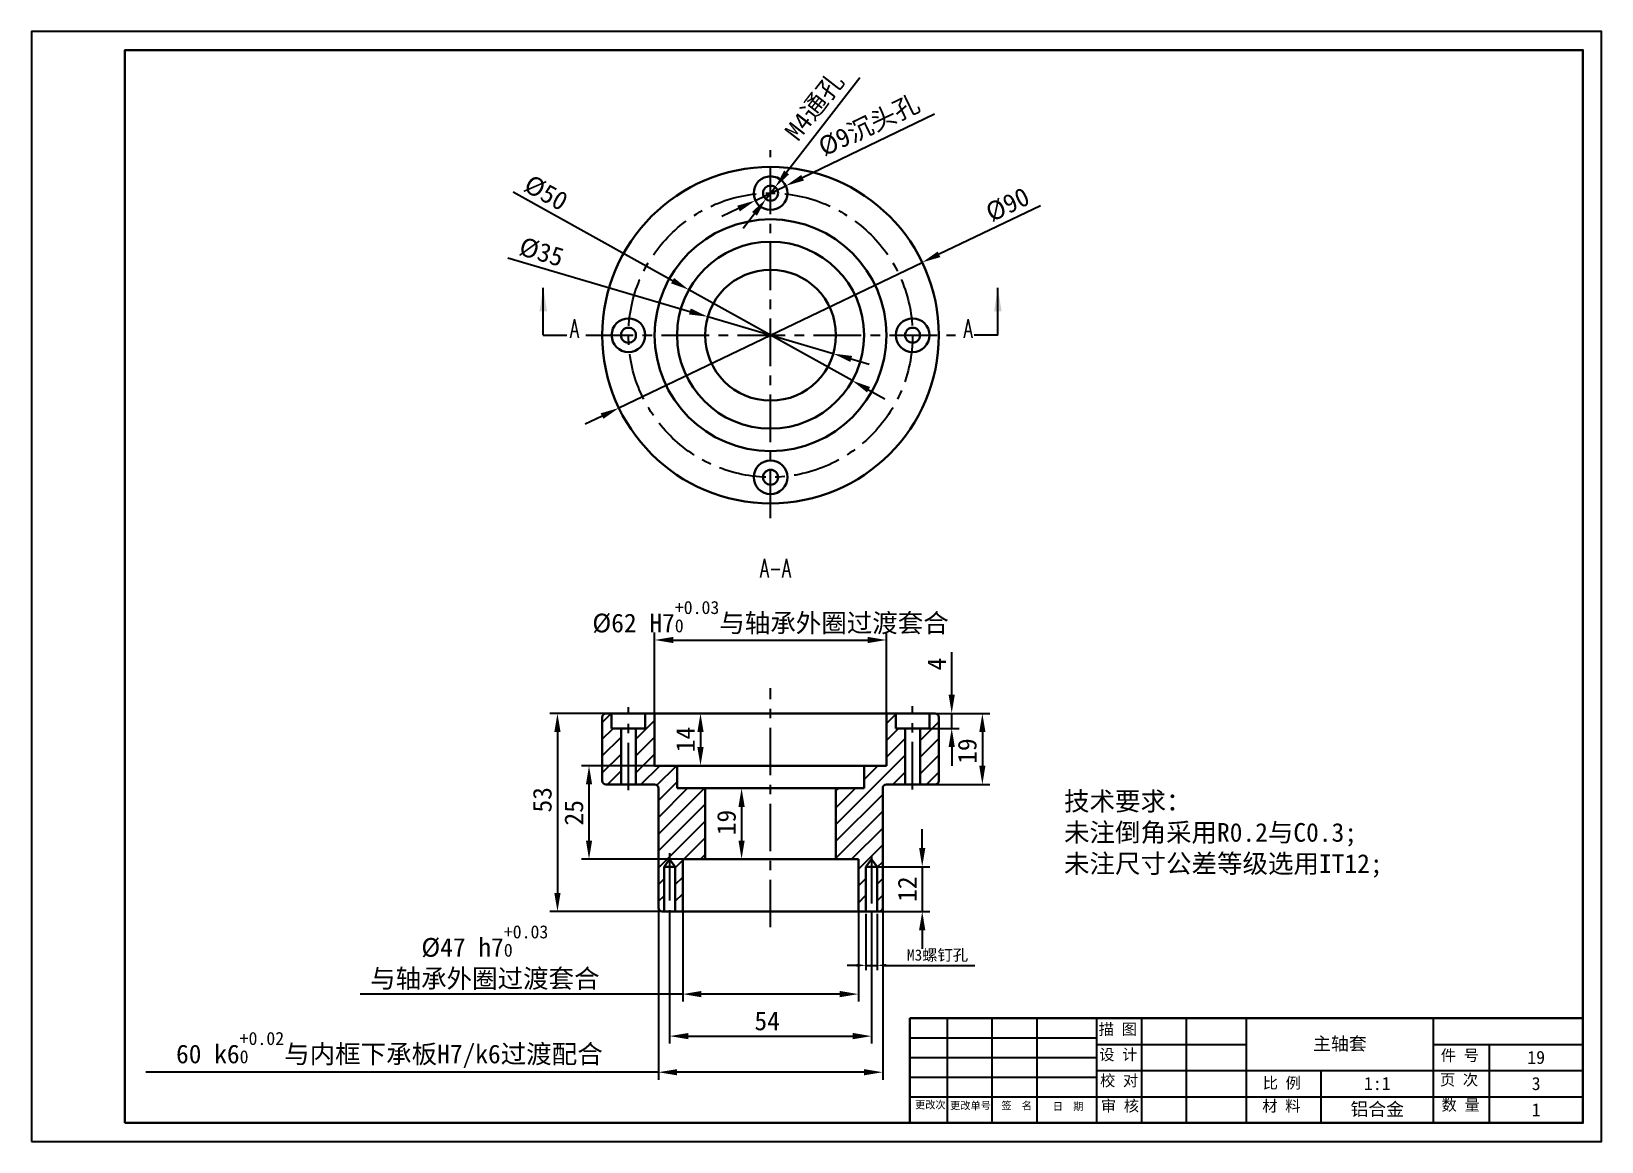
# Model space of a CAD drawing. Header units: millimetres. Extents: x -473 to 6267, y 319 to 3284.
# Drawn here: x 2120.5 to 2540.5, y 2310.1 to 2607.1 of the extents above; entities that cross this region are included whole.
import ezdxf

# ---------------------------------------------------------------- set-up
doc = ezdxf.new("R2010")
doc.units = ezdxf.units.MM
doc.linetypes.add('CENTERX2', pattern=[20.32, 12.7, -2.54, 2.54, -2.54])
for name, color, linetype in [('10', 7, 'Continuous'), ('SLD-0', 7, 'Continuous'), ('轮廓实线层', 170, 'Continuous')]:
    doc.layers.add(name, color=color, linetype=linetype)
for name, color, linetype, lineweight in [('3mm', 7, 'Continuous', 30), ('中心线层', 1, 'CENTERX2', 25), ('标题栏', 7, 'Continuous', 25)]:
    doc.layers.add(name, color=color, linetype=linetype, lineweight=lineweight)
doc.styles.add('SLDTEXTSTYLE3', font='TXT', dxfattribs={"width": 0.62, "bigfont": 'bigfont'})
doc.dimstyles.new('a3', dxfattribs={"dimtxt": 5, "dimasz": 5, "dimexe": 2, "dimexo": 0, "dimgap": 1.524, "dimtad": 1, "dimdec": 1, "dimzin": 0, "dimtxsty": 'Standard', "dimcen": 2.5, "dimazin": 0, "dimtp": 0.21, "dimtfac": 1, "dimtdec": 1, "dimtmove": 0, "dimatfit": 3, "dimfxl": 1, "dimtzin": 0, "dimarcsym": 0})
doc.dimstyles.new('a4', dxfattribs={"dimtxt": 3, "dimasz": 2.5, "dimexe": 1.25, "dimexo": 0.625, "dimtad": 1, "dimtxsty": 'Standard', "dimcen": 2.5, "dimadec": 0, "dimazin": 0, "dimtfac": 1, "dimtmove": 0, "dimatfit": 3, "dimfxl": 1, "dimarcsym": 0})
pattern_1 = [(45, (5429.2238, 3822.59), (-2.245064, 2.245064), [])]

# ---------------------------------------------------------------- blocks, each defined once
blk = doc.blocks.new('*D189')
at = {"layer": 'Defpoints', "color": 0, "transparency": 16777216}
for p in [(2349.24, 2444.29), (2287.24, 2419.49), (2349.24, 2419.49)]:
    blk.add_point(p, dxfattribs=at)
at = {"layer": '轮廓实线层', "color": 0, "lineweight": -2, "transparency": 16777216}
for p, q in [((2287.24, 2419.49), (2287.24, 2446.29)), ((2349.24, 2419.49), (2349.24, 2446.29)), ((2292.24, 2444.29), (2344.24, 2444.29))]:
    blk.add_line(p, q, dxfattribs=at)
at = {"layer": '轮廓实线层', "color": 0, "transparency": 16777216}
for points in [[(2292.24, 2445.12), (2292.24, 2443.46), (2287.24, 2444.29)], [(2344.24, 2445.12), (2344.24, 2443.46), (2349.24, 2444.29)]]:
    blk.add_solid(points, dxfattribs=at)
at = {"layer": '轮廓实线层', "color": 0, "lineweight": -3, "transparency": 16777216, "insert": (2318.24, 2450.27), "char_height": 5, "width": 125.2999, "attachment_point": 5}
blk.add_mtext('%%C62 H7{\\H0.7x;\\S+0.03^ 0;\\fSimSun|b0|i0|c134|p54;\\H1.42857x;与轴承外圈过渡套合}', dxfattribs=at)
blk = doc.blocks.new('*D190')
at = {"layer": 'Defpoints', "color": 0, "transparency": 16777216}
for p in [(2294.74, 2378.65), (2341.74, 2378.65), (2341.74, 2349.56)]:
    blk.add_point(p, dxfattribs=at)
at = {"layer": '轮廓实线层', "color": 0, "lineweight": -2, "transparency": 16777216}
for p, q in [((2294.74, 2378.65), (2294.74, 2347.56)), ((2341.74, 2378.65), (2341.74, 2347.56)), ((2294.74, 2349.56), (2208.47, 2349.56)), ((2336.74, 2349.56), (2299.74, 2349.56))]:
    blk.add_line(p, q, dxfattribs=at)
at = {"layer": '轮廓实线层', "color": 0, "transparency": 16777216}
for points in [[(2299.74, 2350.4), (2299.74, 2348.73), (2294.74, 2349.56)], [(2336.74, 2350.4), (2336.74, 2348.73), (2341.74, 2349.56)]]:
    blk.add_solid(points, dxfattribs=at)
at = {"layer": '轮廓实线层', "color": 0, "lineweight": -3, "transparency": 16777216, "insert": (2241.81, 2359.33), "char_height": 5, "width": 80.262, "attachment_point": 5}
blk.add_mtext('%%C47 h7{\\H0.7x;\\S+0.03^ 0;}\\P{\\fSimSun|b0|i0|c134|p54;\\H1x;与轴承外圈过渡套合}', dxfattribs=at)
blk = doc.blocks.new('*D191')
at = {"layer": 'Defpoints', "color": 0, "transparency": 16777216}
for p in [(2299.5, 2424.65), (2287.24, 2410.65), (2299.5, 2410.65)]:
    blk.add_point(p, dxfattribs=at)
at = {"layer": '轮廓实线层', "color": 0, "lineweight": -2, "transparency": 16777216}
for p, q in [((2299.5, 2424.65), (2297.5, 2424.65)), ((2299.5, 2419.65), (2299.5, 2415.65)), ((2287.24, 2410.65), (2301.5, 2410.65))]:
    blk.add_line(p, q, dxfattribs=at)
at = {"layer": '轮廓实线层', "color": 0, "transparency": 16777216}
for points in [[(2298.66, 2419.65), (2300.33, 2419.65), (2299.5, 2424.65)], [(2298.66, 2415.65), (2300.33, 2415.65), (2299.5, 2410.65)]]:
    blk.add_solid(points, dxfattribs=at)
at = {"layer": '轮廓实线层', "color": 0, "lineweight": -3, "transparency": 16777216, "insert": (2295.47, 2417.65), "char_height": 5, "attachment_point": 5, "rotation": 90}
blk.add_mtext('14', dxfattribs=at)
blk = doc.blocks.new('*D192')
at = {"layer": 'Defpoints', "color": 0, "transparency": 16777216}
for p in [(2269.68, 2410.65), (2293.24, 2410.65), (2300.74, 2385.65)]:
    blk.add_point(p, dxfattribs=at)
at = {"layer": '轮廓实线层', "color": 0, "lineweight": -2, "transparency": 16777216}
for p, q in [((2293.24, 2410.65), (2267.68, 2410.65)), ((2269.68, 2390.65), (2269.68, 2405.65)), ((2300.74, 2385.65), (2267.68, 2385.65))]:
    blk.add_line(p, q, dxfattribs=at)
at = {"layer": '轮廓实线层', "color": 0, "transparency": 16777216}
for points in [[(2268.85, 2405.65), (2270.52, 2405.65), (2269.68, 2410.65)], [(2268.85, 2390.65), (2270.52, 2390.65), (2269.68, 2385.65)]]:
    blk.add_solid(points, dxfattribs=at)
at = {"layer": '轮廓实线层', "color": 0, "lineweight": -3, "transparency": 16777216, "insert": (2265.66, 2398.07), "char_height": 5, "attachment_point": 5, "rotation": 90}
blk.add_mtext('25', dxfattribs=at)
blk = doc.blocks.new('*D193')
at = {"layer": 'Defpoints', "color": 0, "transparency": 16777216}
for p in [(2300.74, 2404.65), (2300.74, 2385.65), (2310.49, 2385.65)]:
    blk.add_point(p, dxfattribs=at)
at = {"layer": '轮廓实线层', "color": 0, "lineweight": -2, "transparency": 16777216}
for p, q in [((2300.74, 2404.65), (2312.49, 2404.65)), ((2310.49, 2399.65), (2310.49, 2390.65)), ((2300.74, 2385.65), (2312.49, 2385.65))]:
    blk.add_line(p, q, dxfattribs=at)
at = {"layer": '轮廓实线层', "color": 0, "transparency": 16777216}
for points in [[(2309.65, 2399.65), (2311.32, 2399.65), (2310.49, 2404.65)], [(2309.65, 2390.65), (2311.32, 2390.65), (2310.49, 2385.65)]]:
    blk.add_solid(points, dxfattribs=at)
at = {"layer": '轮廓实线层', "color": 0, "lineweight": -3, "transparency": 16777216, "insert": (2306.46, 2395.46), "char_height": 5, "attachment_point": 5, "rotation": 90}
blk.add_mtext('19', dxfattribs=at)
blk = doc.blocks.new('*D194')
at = {"layer": 'Defpoints', "color": 0, "transparency": 16777216}
for p in [(2274.24, 2424.65), (2261.24, 2371.65), (2318.24, 2371.65)]:
    blk.add_point(p, dxfattribs=at)
at = {"layer": '轮廓实线层', "color": 0, "lineweight": -2, "transparency": 16777216}
for p, q in [((2274.24, 2424.65), (2259.24, 2424.65)), ((2261.24, 2419.65), (2261.24, 2376.65)), ((2318.24, 2371.65), (2259.24, 2371.65))]:
    blk.add_line(p, q, dxfattribs=at)
at = {"layer": '轮廓实线层', "color": 0, "transparency": 16777216}
for points in [[(2260.4, 2419.65), (2262.07, 2419.65), (2261.24, 2424.65)], [(2260.4, 2376.65), (2262.07, 2376.65), (2261.24, 2371.65)]]:
    blk.add_solid(points, dxfattribs=at)
at = {"layer": '轮廓实线层', "color": 0, "lineweight": -3, "transparency": 16777216, "insert": (2257.21, 2401.54), "char_height": 5, "attachment_point": 5, "rotation": 90}
blk.add_mtext('53', dxfattribs=at)
blk = doc.blocks.new('*D195')
at = {"layer": 'Defpoints', "color": 0, "transparency": 16777216}
for p in [(2356.24, 2424.65), (2356.24, 2405.65), (2374.89, 2405.65)]:
    blk.add_point(p, dxfattribs=at)
at = {"layer": '轮廓实线层', "color": 0, "lineweight": -2, "transparency": 16777216}
for p, q in [((2356.24, 2424.65), (2376.89, 2424.65)), ((2374.89, 2419.65), (2374.89, 2410.65)), ((2356.24, 2405.65), (2376.89, 2405.65))]:
    blk.add_line(p, q, dxfattribs=at)
at = {"layer": '轮廓实线层', "color": 0, "transparency": 16777216}
for points in [[(2374.06, 2419.65), (2375.72, 2419.65), (2374.89, 2424.65)], [(2374.06, 2410.65), (2375.72, 2410.65), (2374.89, 2405.65)]]:
    blk.add_solid(points, dxfattribs=at)
at = {"layer": '轮廓实线层', "color": 0, "lineweight": -3, "transparency": 16777216, "insert": (2370.87, 2414.58), "char_height": 5, "attachment_point": 5, "rotation": 90}
blk.add_mtext('19', dxfattribs=at)
blk = doc.blocks.new('*D181')
at = {"layer": 'Defpoints', "color": 0, "transparency": 16777216}
for p in [(2345.24, 2383.65), (2345.24, 2371.65), (2358.81, 2371.65)]:
    blk.add_point(p, dxfattribs=at)
at = {"layer": '轮廓实线层', "color": 0, "lineweight": -2, "transparency": 16777216}
for p, q in [((2358.81, 2388.65), (2358.81, 2393.65)), ((2345.24, 2383.65), (2360.81, 2383.65)), ((2358.81, 2383.65), (2358.81, 2371.65)), ((2345.24, 2371.65), (2360.81, 2371.65)), ((2358.81, 2366.65), (2358.81, 2361.65))]:
    blk.add_line(p, q, dxfattribs=at)
at = {"layer": '轮廓实线层', "color": 0, "transparency": 16777216}
for points in [[(2357.97, 2388.65), (2359.64, 2388.65), (2358.81, 2383.65)], [(2357.97, 2366.65), (2359.64, 2366.65), (2358.81, 2371.65)]]:
    blk.add_solid(points, dxfattribs=at)
at = {"layer": '轮廓实线层', "color": 0, "lineweight": -3, "transparency": 16777216, "insert": (2354.78, 2377.65), "char_height": 5, "attachment_point": 5, "rotation": 90}
blk.add_mtext('12', dxfattribs=at)
blk = doc.blocks.new('*D182')
at = {"layer": 'Defpoints', "color": 0, "transparency": 16777216}
for p in [(2317.01, 2562.25), (2319.46, 2565.41)]:
    blk.add_point(p, dxfattribs=at)
at = {"layer": '轮廓实线层', "color": 0, "lineweight": -2, "transparency": 16777216}
for p, q in [((2342.16, 2594.69), (2322.53, 2569.36)), ((2317.01, 2562.25), (2319.46, 2565.41)), ((2313.95, 2558.3), (2310.89, 2554.35))]:
    blk.add_line(p, q, dxfattribs=at)
at = {"layer": '轮廓实线层', "color": 0, "transparency": 16777216}
for points in [[(2321.87, 2569.88), (2323.18, 2568.85), (2319.46, 2565.41)], [(2313.29, 2558.81), (2314.61, 2557.79), (2317.01, 2562.25)]]:
    blk.add_solid(points, dxfattribs=at)
at = {"layer": '轮廓实线层', "color": 0, "lineweight": -3, "transparency": 16777216, "insert": (2330.13, 2586.9), "char_height": 5, "width": 26.3466, "attachment_point": 5, "rotation": 52.2201}
blk.add_mtext('M4{\\fSimSun|b0|i0|c134|p54;通孔}', dxfattribs=at)
blk = doc.blocks.new('*D183')
at = {"layer": 'Defpoints', "color": 0, "transparency": 16777216}
for p in [(2322.29, 2565.78), (2314.18, 2561.88)]:
    blk.add_point(p, dxfattribs=at)
at = {"layer": '轮廓实线层', "color": 0, "lineweight": -2, "transparency": 16777216}
for p, q in [((2362.12, 2584.93), (2326.8, 2567.95)), ((2314.18, 2561.88), (2322.29, 2565.78)), ((2309.68, 2559.72), (2305.17, 2557.55))]:
    blk.add_line(p, q, dxfattribs=at)
at = {"layer": '轮廓实线层', "color": 0, "transparency": 16777216}
for points in [[(2326.44, 2568.7), (2327.16, 2567.2), (2322.29, 2565.78)], [(2309.31, 2560.47), (2310.04, 2558.96), (2314.18, 2561.88)]]:
    blk.add_solid(points, dxfattribs=at)
at = {"layer": '轮廓实线层', "color": 0, "lineweight": -3, "transparency": 16777216, "insert": (2344.64, 2581.84), "char_height": 5, "width": 37.6837, "attachment_point": 5, "rotation": 25.6791}
blk.add_mtext('%%C9{\\fSimSun|b0|i0|c134|p54;沉头孔}', dxfattribs=at)
blk = doc.blocks.new('*D184')
at = {"layer": 'Defpoints', "color": 0, "transparency": 16777216}
for p in [(2360.74, 2424.65), (2360.74, 2420.65), (2366.7, 2420.65)]:
    blk.add_point(p, dxfattribs=at)
at = {"layer": '轮廓实线层', "color": 0, "lineweight": -2, "transparency": 16777216}
for p, q in [((2366.7, 2429.65), (2366.7, 2441.03)), ((2360.74, 2424.65), (2368.7, 2424.65)), ((2366.7, 2420.65), (2366.7, 2424.65)), ((2360.74, 2420.65), (2368.7, 2420.65)), ((2366.7, 2415.65), (2366.7, 2410.65))]:
    blk.add_line(p, q, dxfattribs=at)
at = {"layer": '轮廓实线层', "color": 0, "transparency": 16777216}
for points in [[(2365.87, 2429.65), (2367.53, 2429.65), (2366.7, 2424.65)], [(2365.87, 2415.65), (2367.53, 2415.65), (2366.7, 2420.65)]]:
    blk.add_solid(points, dxfattribs=at)
at = {"layer": '轮廓实线层', "color": 0, "lineweight": -3, "transparency": 16777216, "insert": (2362.68, 2437.84), "char_height": 5, "attachment_point": 5, "rotation": 90}
blk.add_mtext('4', dxfattribs=at)
blk = doc.blocks.new('*D185')
at = {"layer": 'Defpoints', "color": 0, "transparency": 16777216}
for p in [(2288.24, 2372.65), (2348.24, 2372.65), (2348.24, 2328.66)]:
    blk.add_point(p, dxfattribs=at)
at = {"layer": '轮廓实线层', "color": 0, "lineweight": -2, "transparency": 16777216}
for p, q in [((2288.24, 2372.65), (2288.24, 2326.66)), ((2348.24, 2372.65), (2348.24, 2326.66)), ((2288.24, 2328.66), (2151.13, 2328.66)), ((2343.24, 2328.66), (2293.24, 2328.66))]:
    blk.add_line(p, q, dxfattribs=at)
at = {"layer": '轮廓实线层', "color": 0, "transparency": 16777216}
for points in [[(2293.24, 2329.49), (2293.24, 2327.83), (2288.24, 2328.66)], [(2343.24, 2329.49), (2343.24, 2327.83), (2348.24, 2328.66)]]:
    blk.add_solid(points, dxfattribs=at)
at = {"layer": '轮廓实线层', "color": 0, "lineweight": -3, "transparency": 16777216, "insert": (2216.28, 2334.64), "char_height": 5, "width": 128.5646, "attachment_point": 5}
blk.add_mtext('60 k6{\\H0.7x;\\S+0.02^ 0;\\fSimSun|b0|i0|c134|p54;\\H1.42857x;与内框下承板H7/k6过渡配合}', dxfattribs=at)
blk = doc.blocks.new('*D186')
at = {"layer": 'Defpoints', "color": 0, "transparency": 16777216}
for p in [(2358.8, 2545.31), (2277.67, 2506.36)]:
    blk.add_point(p, dxfattribs=at)
at = {"layer": '轮廓实线层', "color": 0, "lineweight": -2, "transparency": 16777216}
for p, q in [((2390.41, 2560.48), (2363.31, 2547.47)), ((2277.67, 2506.36), (2358.8, 2545.31)), ((2273.16, 2504.19), (2268.66, 2502.03))]:
    blk.add_line(p, q, dxfattribs=at)
at = {"layer": '轮廓实线层', "color": 0, "transparency": 16777216}
for points in [[(2362.95, 2548.22), (2363.67, 2546.72), (2358.8, 2545.31)], [(2272.8, 2504.94), (2273.52, 2503.44), (2277.67, 2506.36)]]:
    blk.add_solid(points, dxfattribs=at)
at = {"layer": '轮廓实线层', "color": 0, "lineweight": -3, "transparency": 16777216, "insert": (2381.66, 2560.75), "char_height": 5, "attachment_point": 5, "rotation": 25.6467}
blk.add_mtext('%%C90', dxfattribs=at)
blk = doc.blocks.new('*D187')
at = {"layer": 'Defpoints', "color": 0, "transparency": 16777216}
for p in [(2296.39, 2537.99), (2340.08, 2513.68)]:
    blk.add_point(p, dxfattribs=at)
at = {"layer": '轮廓实线层', "color": 0, "lineweight": -2, "transparency": 16777216}
for p, q in [((2249.4, 2564.14), (2292.02, 2540.42)), ((2340.08, 2513.68), (2296.39, 2537.99)), ((2344.45, 2511.24), (2348.82, 2508.81))]:
    blk.add_line(p, q, dxfattribs=at)
at = {"layer": '轮廓实线层', "color": 0, "transparency": 16777216}
for points in [[(2292.43, 2541.15), (2291.62, 2539.69), (2296.39, 2537.99)], [(2344.86, 2511.97), (2344.05, 2510.52), (2340.08, 2513.68)]]:
    blk.add_solid(points, dxfattribs=at)
at = {"layer": '轮廓实线层', "color": 0, "lineweight": -3, "transparency": 16777216, "insert": (2258.15, 2563.88), "char_height": 5, "attachment_point": 5, "rotation": 330.9048}
blk.add_mtext('%%C50', dxfattribs=at)
blk = doc.blocks.new('*D188')
at = {"layer": 'Defpoints', "color": 0, "transparency": 16777216}
for p in [(2301.45, 2530.77), (2335.03, 2520.89)]:
    blk.add_point(p, dxfattribs=at)
at = {"layer": '轮廓实线层', "color": 0, "lineweight": -2, "transparency": 16777216}
for p, q in [((2247.96, 2546.5), (2296.65, 2532.18)), ((2335.03, 2520.89), (2301.45, 2530.77)), ((2339.82, 2519.48), (2344.62, 2518.07))]:
    blk.add_line(p, q, dxfattribs=at)
at = {"layer": '轮廓实线层', "color": 0, "transparency": 16777216}
for points in [[(2296.89, 2532.98), (2296.42, 2531.38), (2301.45, 2530.77)], [(2340.06, 2520.28), (2339.59, 2518.68), (2335.03, 2520.89)]]:
    blk.add_solid(points, dxfattribs=at)
at = {"layer": '轮廓实线层', "color": 0, "lineweight": -3, "transparency": 16777216, "insert": (2256.96, 2548.05), "char_height": 5, "attachment_point": 5, "rotation": 343.6088}
blk.add_mtext('%%C35', dxfattribs=at)
blk = doc.blocks.new('*D196')
at = {"layer": 'Defpoints', "color": 0, "transparency": 16777216}
for p in [(2291.24, 2370.83), (2345.24, 2370.73), (2345.24, 2338.32)]:
    blk.add_point(p, dxfattribs=at)
at = {"layer": '轮廓实线层', "color": 0, "lineweight": -2, "transparency": 16777216}
for p, q in [((2291.24, 2370.83), (2291.24, 2336.32)), ((2345.24, 2370.73), (2345.24, 2336.32)), ((2296.24, 2338.32), (2340.24, 2338.32))]:
    blk.add_line(p, q, dxfattribs=at)
at = {"layer": '轮廓实线层', "color": 0, "transparency": 16777216}
for points in [[(2296.24, 2339.16), (2296.24, 2337.49), (2291.24, 2338.32)], [(2340.24, 2339.16), (2340.24, 2337.49), (2345.24, 2338.32)]]:
    blk.add_solid(points, dxfattribs=at)
at = {"layer": '轮廓实线层', "color": 0, "lineweight": -3, "transparency": 16777216, "insert": (2317.32, 2342.35), "char_height": 5, "attachment_point": 5}
blk.add_mtext('54', dxfattribs=at)
blk = doc.blocks.new('*D197')
at = {"layer": 'Defpoints', "color": 0, "transparency": 16777216}
for p in [(2343.74, 2371.65), (2346.74, 2371.65), (2346.74, 2357.25)]:
    blk.add_point(p, dxfattribs=at)
at = {"layer": '轮廓实线层', "color": 0, "lineweight": -2, "transparency": 16777216}
for p, q in [((2343.74, 2371.02), (2343.74, 2356)), ((2346.74, 2371.02), (2346.74, 2356)), ((2341.24, 2357.25), (2338.74, 2357.25)), ((2343.74, 2357.25), (2346.74, 2357.25)), ((2349.24, 2357.25), (2372.87, 2357.25))]:
    blk.add_line(p, q, dxfattribs=at)
at = {"layer": '轮廓实线层', "color": 0, "transparency": 16777216}
for points in [[(2341.24, 2357.67), (2341.24, 2356.83), (2343.74, 2357.25)], [(2349.24, 2357.67), (2349.24, 2356.83), (2346.74, 2357.25)]]:
    blk.add_solid(points, dxfattribs=at)
at = {"layer": '轮廓实线层', "color": 0, "lineweight": -3, "transparency": 16777216, "insert": (2362.9, 2359.85), "char_height": 3, "attachment_point": 5}
blk.add_mtext('M3{\\fSimSun|b0|i0|c134|p54;螺钉孔}', dxfattribs=at)

msp = doc.modelspace()

# ---------------------------------------------------------------- hatches: boundary and pattern name
at = {"layer": '轮廓实线层', "lineweight": -3}
h = msp.add_hatch(dxfattribs=at)
h.set_pattern_fill('ANSI31', color=5)
h.set_pattern_definition(pattern_1)
h.paths.add_polyline_path([(2278.237, 2420.646), (2275.737, 2420.646), (2275.737, 2424.646), (2274.237, 2424.646, 0.4142136), (2273.237, 2423.646), (2273.237, 2406.646, 0.4142136), (2274.237, 2405.646), (2278.237, 2405.646)])
h.paths.add_polyline_path([(2363.237, 2423.646, 0.4142136), (2362.237, 2424.646), (2360.737, 2424.646), (2360.737, 2420.646), (2358.237, 2420.646), (2358.237, 2405.646), (2362.237, 2405.646, 0.4142136), (2363.237, 2406.646)])
h = msp.add_hatch(dxfattribs=at)
h.set_pattern_fill('ANSI31', color=5)
h.set_pattern_definition(pattern_1)
h.paths.add_polyline_path([(2300.737, 2404.646), (2293.237, 2404.646), (2293.237, 2410.646), (2287.237, 2410.646), (2287.237, 2424.646), (2284.737, 2424.646), (2284.737, 2420.646), (2282.237, 2420.646), (2282.237, 2405.646), (2287.237, 2405.646, -0.4142136), (2288.237, 2404.646), (2288.237, 2372.646, 0.4142136), (2289.237, 2371.646), (2289.737, 2371.646), (2289.737, 2383.646), (2292.737, 2383.646), (2292.737, 2371.646), (2294.737, 2371.646), (2294.737, 2385.646), (2300.737, 2385.646)])
h.paths.add_polyline_path([(2348.237, 2404.646, -0.4142136), (2349.237, 2405.646), (2354.237, 2405.646), (2354.237, 2420.646), (2351.737, 2420.646), (2351.737, 2424.646), (2349.237, 2424.646), (2349.237, 2410.646), (2343.237, 2410.646), (2343.237, 2404.646), (2335.737, 2404.646), (2335.737, 2385.646), (2341.737, 2385.646), (2341.737, 2371.646), (2343.737, 2371.646), (2343.737, 2383.646), (2346.737, 2383.646), (2346.737, 2371.646), (2347.237, 2371.646, 0.4142136), (2348.237, 2372.646)])

# ---------------------------------------------------------------- linework, layer by layer
at = {"lineweight": -3}
for p, q in [((2257.437, 2525.832), (2257.437, 2538.532)), ((2379.037, 2525.832), (2379.037, 2538.532)), ((2257.437, 2525.832), (2263.787, 2525.832)), ((2379.037, 2525.832), (2372.687, 2525.832))]:
    msp.add_line(p, q, dxfattribs=at)
for p, q in [((2535.528, 2315.103), (2535.528, 2343.103)), ((2355.528, 2315.103), (2535.528, 2315.103))]:
    msp.add_line(p, q)
for points in [[(2257.437, 2538.532), (2256.421, 2532.182), (2258.453, 2532.182)], [(2379.037, 2538.532), (2378.021, 2532.182), (2380.053, 2532.182)]]:
    msp.add_solid(points, dxfattribs=at)
at = {"layer": '10'}
msp.add_lwpolyline([(2120.528, 2310.103), (2540.528, 2310.103), (2540.528, 2607.103), (2120.528, 2607.103)], close=True, dxfattribs=at)
at = {"layer": '3mm', "lineweight": 30}
for p, q in [((2273.237, 2406.646), (2273.237, 2423.646)), ((2274.237, 2424.646), (2275.737, 2424.646)), ((2275.737, 2420.646), (2275.737, 2424.646)), ((2284.737, 2424.646), (2275.737, 2424.646)), ((2284.737, 2424.646), (2284.737, 2420.646)), ((2284.737, 2424.646), (2287.237, 2424.646)), ((2287.237, 2410.646), (2287.237, 2424.646)), ((2349.237, 2424.646), (2287.237, 2424.646)), ((2349.237, 2424.646), (2349.237, 2410.646)), ((2349.237, 2424.646), (2351.737, 2424.646)), ((2351.737, 2420.646), (2351.737, 2424.646)), ((2360.737, 2424.646), (2351.737, 2424.646)), ((2360.737, 2424.646), (2360.737, 2420.646)), ((2360.737, 2424.646), (2362.237, 2424.646)), ((2363.237, 2423.646), (2363.237, 2406.646)), ((2275.737, 2420.646), (2278.237, 2420.646)), ((2278.237, 2405.646), (2278.237, 2420.646)), ((2278.237, 2420.646), (2282.237, 2420.646)), ((2282.237, 2420.646), (2282.237, 2405.646)), ((2282.237, 2420.646), (2284.737, 2420.646)), ((2351.737, 2420.646), (2354.237, 2420.646)), ((2354.237, 2405.646), (2354.237, 2420.646)), ((2354.237, 2420.646), (2358.237, 2420.646)), ((2358.237, 2420.646), (2358.237, 2405.646)), ((2358.237, 2420.646), (2360.737, 2420.646)), ((2287.237, 2410.646), (2293.237, 2410.646)), ((2293.237, 2404.646), (2293.237, 2410.646)), ((2343.237, 2410.646), (2293.237, 2410.646)), ((2343.237, 2410.646), (2343.237, 2404.646)), ((2343.237, 2410.646), (2349.237, 2410.646)), ((2274.237, 2405.646), (2278.237, 2405.646)), ((2282.237, 2405.646), (2278.237, 2405.646)), ((2282.237, 2405.646), (2287.237, 2405.646)), ((2288.237, 2404.646), (2288.237, 2372.646)), ((2293.237, 2404.646), (2300.737, 2404.646)), ((2300.737, 2385.646), (2300.737, 2404.646)), ((2335.737, 2404.646), (2300.737, 2404.646)), ((2335.737, 2404.646), (2335.737, 2385.646)), ((2335.737, 2404.646), (2343.237, 2404.646)), ((2348.237, 2372.646), (2348.237, 2404.646)), ((2349.237, 2405.646), (2354.237, 2405.646)), ((2358.237, 2405.646), (2354.237, 2405.646)), ((2358.237, 2405.646), (2362.237, 2405.646)), ((2291.237, 2385.646), (2289.737, 2383.646)), ((2291.237, 2385.646), (2292.737, 2383.646)), ((2300.737, 2385.646), (2294.737, 2385.646)), ((2294.737, 2371.646), (2294.737, 2385.646)), ((2300.737, 2385.646), (2335.737, 2385.646)), ((2341.737, 2385.646), (2335.737, 2385.646)), ((2341.737, 2385.646), (2341.737, 2371.646)), ((2345.237, 2385.646), (2343.737, 2383.646)), ((2345.237, 2385.646), (2346.737, 2383.646)), ((2292.737, 2383.646), (2289.737, 2383.646)), ((2289.737, 2371.646), (2289.737, 2383.646)), ((2292.737, 2383.646), (2292.737, 2371.646)), ((2343.737, 2371.646), (2343.737, 2383.646)), ((2346.737, 2383.646), (2343.737, 2383.646)), ((2346.737, 2383.646), (2346.737, 2371.646)), ((2289.737, 2371.646), (2289.237, 2371.646)), ((2289.737, 2371.646), (2292.737, 2371.646)), ((2294.737, 2371.646), (2292.737, 2371.646)), ((2294.737, 2371.646), (2341.737, 2371.646)), ((2343.737, 2371.646), (2341.737, 2371.646)), ((2343.737, 2371.646), (2346.737, 2371.646)), ((2347.237, 2371.646), (2346.737, 2371.646))]:
    msp.add_line(p, q, dxfattribs=at)
at = {"layer": '3mm'}
for q in [(2355.528, 2315.103), (2535.528, 2343.103)]:
    msp.add_line((2355.528, 2343.103), q, dxfattribs=at)
msp.add_lwpolyline([(2145.528, 2315.103), (2535.528, 2315.103), (2535.528, 2602.103), (2145.528, 2602.103)], close=True, dxfattribs=at)
at = {"layer": '3mm', "lineweight": 30}
for centre, radius in [((2318.237, 2525.832), 45), ((2318.237, 2563.832), 4.5), ((2318.237, 2563.832), 2), ((2318.237, 2525.832), 31), ((2318.237, 2525.832), 25), ((2318.237, 2525.832), 17.5), ((2280.237, 2525.832), 4.5), ((2356.237, 2525.832), 4.5), ((2280.237, 2525.832), 2), ((2356.237, 2525.832), 2), ((2318.237, 2487.832), 4.5), ((2318.237, 2487.832), 2)]:
    msp.add_circle(centre, radius, dxfattribs=at)
for centre, start, end in [((2274.237, 2423.646), 90, 180), ((2362.237, 2423.646), 0, 90), ((2274.237, 2406.646), 180, 270), ((2362.237, 2406.646), 270, 0), ((2287.237, 2404.646), 0, 90), ((2349.237, 2404.646), 90, 180), ((2289.237, 2372.646), 180, 270), ((2347.237, 2372.646), 270, 0)]:
    msp.add_arc(centre, 1, start, end, dxfattribs=at)
at = {"layer": '中心线层', "lineweight": -3}
for p, q in [((2318.237, 2476.922), (2318.237, 2575.335)), ((2268.787, 2525.832), (2367.687, 2525.832)), ((2318.237, 2367.47), (2318.237, 2431.401)), ((2280.237, 2404.122), (2280.237, 2426.292)), ((2356.237, 2404.306), (2356.237, 2426.561)), ((2291.237, 2387.292), (2291.237, 2370.834)), ((2345.237, 2386.519), (2345.237, 2370.733))]:
    msp.add_line(p, q, dxfattribs=at)
msp.add_circle((2318.237, 2525.832), 38, dxfattribs=at)
at = {"layer": '标题栏'}
for p, q in [((2365.528, 2315.103), (2365.528, 2343.103)), ((2377.528, 2315.103), (2377.528, 2343.103)), ((2389.528, 2315.103), (2389.528, 2343.103)), ((2405.528, 2315.103), (2405.528, 2343.103)), ((2417.528, 2315.103), (2417.528, 2343.103)), ((2429.528, 2315.103), (2429.528, 2343.103)), ((2445.528, 2315.103), (2445.528, 2343.103)), ((2495.528, 2315.103), (2495.528, 2343.103)), ((2355.528, 2337.853), (2405.528, 2337.853)), ((2405.528, 2336.103), (2445.528, 2336.103)), ((2495.528, 2336.103), (2535.528, 2336.103)), ((2510.528, 2315.103), (2510.528, 2336.103)), ((2355.528, 2332.603), (2405.528, 2332.603)), ((2355.528, 2327.353), (2405.528, 2327.353)), ((2405.528, 2329.103), (2445.528, 2329.103)), ((2445.528, 2329.103), (2495.528, 2329.103)), ((2465.528, 2315.103), (2465.528, 2329.103)), ((2495.528, 2329.103), (2535.528, 2329.103)), ((2355.528, 2322.103), (2535.528, 2322.103))]:
    msp.add_line(p, q, dxfattribs=at)

# ---------------------------------------------------------------- texts
at = {"lineweight": -3, "char_height": 5, "style": 'SLDTEXTSTYLE3'}
for s, insert, attachment_point in [('A', (2264.606, 2530.162), 1), ('A', (2369.895, 2530.162), 1), ('A-A', (2319.564, 2466.047), 2)]:
    msp.add_mtext(s, dxfattribs=dict(at, insert=insert, attachment_point=attachment_point))
at = {"layer": 'SLD-0', "linetype": 'Continuous', "lineweight": -3}
for s, width, insert, char_height, attachment_point in [('{\\fSimSun|b0|i0|c134|p54;技术要求：\\P未注倒角采用R0.2与C0.3;\\P未注尺寸公差等级选用IT12;}', 122.83668, (2396.739, 2403.658), 5, 1), ('{\\fSimSun|b0|i0|c134|p54;主轴套}', 50, (2470.528, 2336.103), 3.5, 5), ('19', 25, (2523.028, 2332.603), 3.5, 5), ('{\\fSimSun|b0|i0|c134|p54;1:1}', 30, (2480.528, 2325.603), 3.5, 5), ('3', 25, (2523.028, 2325.603), 3.5, 5), ('{\\fSimSun|b0|i0|c134|p54;铝合金}', 30, (2480.528, 2318.603), 3.5, 5), ('1', 25, (2523.028, 2318.603), 3.5, 5)]:
    msp.add_mtext_dynamic_manual_height_columns(s, width=width, gutter_width=17.5, heights=[0], dxfattribs=dict(at, insert=insert, char_height=char_height, attachment_point=attachment_point))
at = {"layer": '标题栏', "attachment_point": 1}
for s, insert, char_height, width in [('{\\fSimSun|b0|i0|c134|p54; 描 图}', (2403.971, 2341.652), 3, 12.20894), ('{\\fSimSun|b0|i0|c134|p54;设 计}', (2406.152, 2334.897), 3, 11.99092), ('{\\fSimSun|b0|i0|c134|p54;件 号}', (2497.501, 2334.679), 3, 14.17108), ('{\\fSimSun|b0|i0|c134|p54;校 对}', (2406.37, 2327.923), 3, 11.99092), ('{\\fSimSun|b0|i0|c134|p54;比 例}', (2449.882, 2327.302), 3, 12.20893), ('{\\fSimSun|b0|i0|c134|p54;页 次}', (2497.283, 2328.141), 3, 14.60712), ('{\\fSimSun|b0|i0|c134|p54;更改次}', (2356.883, 2320.95), 2, 9.37414), ('{\\fSimSun|b0|i0|c134|p54;更改单号}', (2366.255, 2320.732), 2, 12.42695), ('{\\fSimSun|b0|i0|c134|p54;签  名}', (2379.99, 2320.732), 2, 11.99092), ('{\\fSimSun|b0|i0|c134|p54;日  期}', (2393.725, 2320.515), 2, 16.13323), ('{\\fSimSun|b0|i0|c134|p54;审 核}', (2406.588, 2321.168), 3, 12.20893), ('{\\fSimSun|b0|i0|c134|p54;材 料}', (2449.755, 2321.168), 3, 18.09539), ('{\\fSimSun|b0|i0|c134|p54;数 量}', (2497.719, 2321.386), 3, 14.60712)]:
    msp.add_mtext(s, dxfattribs=dict(at, insert=insert, char_height=char_height, width=width))

# ---------------------------------------------------------------- dimensions: what is measured, and where the dimension line sits
at = {"layer": '轮廓实线层', "lineweight": -3}
for p1, p2, text, picture, middle in [((2317.012, 2562.251), (2319.463, 2565.413), 'M4{\\fSimSun|b0|i0|c134|p54;通孔}', '*D182', (2330.129, 2586.905)), ((2314.182, 2561.882), (2322.293, 2565.782), '%%C9{\\fSimSun|b0|i0|c134|p54;沉头孔}', '*D183', (2344.637, 2581.843))]:
    dim = msp.add_diameter_dim_2p(p1=p1, p2=p2, text=text, dimstyle='a3', dxfattribs=at)
    dim.commit()
    dim.dimension.update_dxf_attribs({"geometry": picture, "text_midpoint": middle})
for p1, p2, text, picture, middle in [((2340.083, 2513.675), (2296.392, 2537.989), '%%C50', '*D187', (2256.19, 2560.36)), ((2277.671, 2506.355), (2358.804, 2545.309), '%%C90', '*D186', (2383.399, 2557.118)), ((2335.026, 2520.894), (2301.449, 2530.77), '%%C35', '*D188', (2255.821, 2544.192))]:
    dim = msp.add_diameter_dim_2p(p1=p1, p2=p2, text=text, dimstyle='a3', dxfattribs=at)
    dim.commit()
    dim.dimension.update_dxf_attribs({"geometry": picture, "text_midpoint": middle, "dimtype": 163})
for base, p1, p2, text, dimstyle, picture, middle in [((2349.237, 2444.29), (2287.237, 2419.491), (2349.237, 2419.491), '%%C62 H7{\\H0.7x;\\S+0.03^ 0;\\fSimSun|b0|i0|c134|p54;\\H1.42857x;与轴承外圈过渡套合}', 'a3', '*D189', (2318.237, 2444.29)), ((2341.737, 2349.562), (2294.737, 2378.646), (2341.737, 2378.646), '%%C47 h7{\\H0.7x;\\S+0.03^ 0;}\\P{\\fSimSun|b0|i0|c134|p54;\\H1x;与轴承外圈过渡套合}', 'a3', '*D190', (2241.812, 2349.562)), ((2348.237, 2328.66), (2288.237, 2372.646), (2348.237, 2372.646), '60 k6{\\H0.7x;\\S+0.02^ 0;\\fSimSun|b0|i0|c134|p54;\\H1.42857x;与内框下承板H7/k6过渡配合}', 'a3', '*D185', (2216.279, 2328.66)), ((2345.237, 2338.322), (2291.237, 2370.834), (2345.237, 2370.733), '54', 'a3', '*D196', (2317.317, 2338.322)), ((2346.737, 2357.251), (2343.737, 2371.646), (2346.737, 2371.646), 'M3{\\fSimSun|b0|i0|c134|p54;螺钉孔}', 'a4', '*D197', (2362.9, 2357.251))]:
    dim = msp.add_linear_dim(base=base, p1=p1, p2=p2, text=text, dimstyle=dimstyle, dxfattribs=at)
    dim.commit()
    dim.dimension.update_dxf_attribs({"geometry": picture, "text_midpoint": middle, "dimtype": 160})
for base, p1, p2, text, picture, middle in [((2366.7, 2420.646), (2360.737, 2424.646), (2360.737, 2420.646), '4', '*D184', (2366.7, 2437.837)), ((2261.237, 2371.646), (2274.237, 2424.646), (2318.237, 2371.646), '53', '*D194', (2261.237, 2401.54)), ((2299.496, 2410.646), (2299.496, 2424.646), (2287.237, 2410.646), '14', '*D191', (2299.496, 2417.646)), ((2374.889, 2405.646), (2356.237, 2424.646), (2356.237, 2405.646), '19', '*D195', (2374.889, 2414.577)), ((2269.684, 2410.646), (2300.737, 2385.646), (2293.237, 2410.646), '25', '*D192', (2269.684, 2398.066)), ((2310.487, 2385.646), (2300.737, 2404.646), (2300.737, 2385.646), '19', '*D193', (2310.487, 2395.458)), ((2358.808, 2371.646), (2345.237, 2383.646), (2345.237, 2371.646), '12', '*D181', (2358.808, 2377.646))]:
    dim = msp.add_linear_dim(base=base, p1=p1, p2=p2, angle=90, text=text, dimstyle='a3', dxfattribs=at)
    dim.commit()
    dim.dimension.update_dxf_attribs({"geometry": picture, "text_midpoint": middle, "dimtype": 160})

doc.saveas('drawing.dxf')
